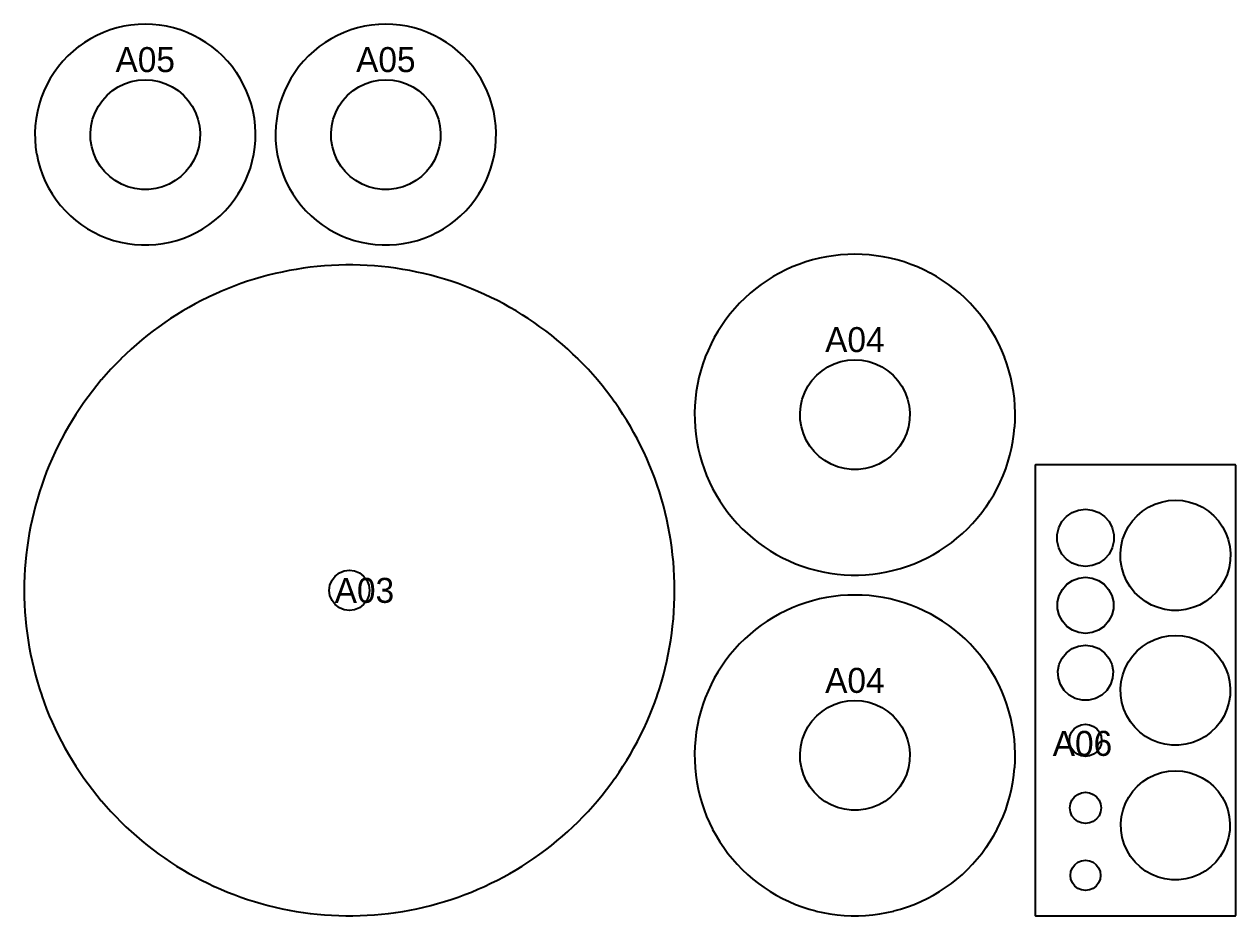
# Model space of a CAD drawing. Header units: millimetres. Extents: x 5 to 864, y 5 to 269.
# Drawn here: x 621.6 to 864, y 5 to 183.3 of the extents above; entities that cross this region are included whole.
import ezdxf
from ezdxf.enums import TextEntityAlignment as Align

# ---------------------------------------------------------------- set-up
doc = ezdxf.new("R2010")
doc.units = ezdxf.units.MM
doc.layers.add('CUT', color=1, linetype='CONTINUOUS')
doc.layers.add('ENGRAVE', color=7, linetype='CONTINUOUS')

msp = doc.modelspace()

# ---------------------------------------------------------------- linework, layer by layer
at = {"layer": 'CUT'}
for points in [[(645.814, 183.281), (645.809, 183.281), (644.385, 183.234), (644.38, 183.234), (642.962, 183.096), (642.957, 183.095), (641.551, 182.866), (641.546, 182.865), (640.158, 182.544), (640.153, 182.543), (638.788, 182.134), (638.784, 182.132), (637.448, 181.635), (637.444, 181.633), (636.143, 181.051), (636.139, 181.049), (634.879, 180.384), (634.875, 180.381), (633.661, 179.636), (633.657, 179.633), (632.493, 178.811), (632.489, 178.808), (631.382, 177.912), (631.378, 177.908), (630.33, 176.943), (630.327, 176.939), (629.344, 175.907), (629.341, 175.904), (628.427, 174.811), (628.424, 174.807), (627.583, 173.657), (627.58, 173.653), (626.815, 172.451), (626.813, 172.447), (626.127, 171.198), (626.125, 171.193), (625.522, 169.903), (625.52, 169.898), (625.001, 168.571), (625, 168.566), (624.568, 167.209), (624.567, 167.204), (624.224, 165.821), (624.223, 165.816), (623.971, 164.414), (623.97, 164.409), (623.809, 162.993), (623.808, 162.989), (623.739, 161.566), (623.739, 161.561), (623.762, 160.136), (623.762, 160.131), (623.878, 158.711), (623.878, 158.706), (624.085, 157.297), (624.086, 157.292), (624.384, 155.898), (624.385, 155.894), (624.772, 154.523), (624.774, 154.518), (625.249, 153.175), (625.251, 153.17), (625.812, 151.861), (625.814, 151.856), (626.459, 150.586), (626.461, 150.581), (627.187, 149.355), (627.189, 149.351), (627.993, 148.174), (627.996, 148.171), (628.874, 147.048), (628.877, 147.045), (629.826, 145.982), (629.829, 145.978), (630.845, 144.979), (630.848, 144.976), (631.926, 144.044), (631.93, 144.041), (633.066, 143.181), (633.07, 143.179), (634.26, 142.394), (634.264, 142.392), (635.502, 141.686), (635.506, 141.684), (636.787, 141.06), (636.791, 141.058), (638.11, 140.518), (638.114, 140.516), (639.465, 140.063), (639.47, 140.061), (640.847, 139.696), (640.852, 139.695), (642.25, 139.42), (642.254, 139.419), (643.667, 139.235), (643.672, 139.235), (645.094, 139.142), (645.099, 139.142), (646.524, 139.142), (646.528, 139.142), (647.95, 139.235), (647.955, 139.235), (649.368, 139.419), (649.373, 139.42), (650.771, 139.695), (650.775, 139.696), (652.153, 140.061), (652.157, 140.063), (653.508, 140.516), (653.513, 140.518), (654.831, 141.058), (654.836, 141.06), (656.116, 141.684), (656.121, 141.686), (657.358, 142.392), (657.363, 142.394), (658.552, 143.179), (658.556, 143.181), (659.692, 144.041), (659.696, 144.044), (660.774, 144.976), (660.778, 144.979), (661.793, 145.978), (661.797, 145.982), (662.745, 147.045), (662.749, 147.048), (663.627, 148.171), (663.629, 148.174), (664.433, 149.351), (664.436, 149.355), (665.161, 150.581), (665.164, 150.586), (665.808, 151.856), (665.81, 151.861), (666.372, 153.17), (666.373, 153.175), (666.849, 154.518), (666.85, 154.523), (667.237, 155.894), (667.239, 155.898), (667.536, 157.292), (667.537, 157.297), (667.744, 158.706), (667.745, 158.711), (667.86, 160.131), (667.86, 160.136), (667.883, 161.561), (667.883, 161.566), (667.814, 162.989), (667.814, 162.993), (667.652, 164.409), (667.652, 164.414), (667.399, 165.816), (667.398, 165.821), (667.056, 167.204), (667.054, 167.209), (666.623, 168.566), (666.621, 168.571), (666.103, 169.898), (666.101, 169.903), (665.497, 171.193), (665.495, 171.198), (664.81, 172.447), (664.807, 172.451), (664.042, 173.653), (664.039, 173.657), (663.198, 174.807), (663.195, 174.811), (662.281, 175.904), (662.278, 175.907), (661.295, 176.939), (661.292, 176.943), (660.244, 177.908), (660.241, 177.912), (659.133, 178.808), (659.129, 178.811), (657.966, 179.633), (657.962, 179.636), (656.747, 180.381), (656.743, 180.384), (655.483, 181.049), (655.479, 181.051), (654.178, 181.633), (654.174, 181.635), (652.839, 182.132), (652.834, 182.134), (651.469, 182.543), (651.465, 182.544), (650.076, 182.865), (650.072, 182.866), (648.665, 183.095), (648.661, 183.096), (647.242, 183.234), (647.238, 183.234)], [(693.958, 183.281), (693.953, 183.281), (692.529, 183.234), (692.524, 183.234), (691.106, 183.096), (691.101, 183.095), (689.695, 182.866), (689.69, 182.865), (688.302, 182.544), (688.297, 182.543), (686.932, 182.134), (686.928, 182.132), (685.593, 181.635), (685.588, 181.633), (684.288, 181.051), (684.283, 181.049), (683.023, 180.384), (683.019, 180.381), (681.805, 179.636), (681.801, 179.633), (680.637, 178.811), (680.634, 178.808), (679.526, 177.912), (679.522, 177.908), (678.475, 176.943), (678.471, 176.939), (677.488, 175.907), (677.485, 175.904), (676.571, 174.811), (676.568, 174.807), (675.727, 173.657), (675.724, 173.653), (674.959, 172.451), (674.957, 172.447), (674.271, 171.198), (674.269, 171.193), (673.666, 169.903), (673.664, 169.898), (673.145, 168.571), (673.144, 168.566), (672.712, 167.209), (672.711, 167.204), (672.368, 165.821), (672.367, 165.816), (672.115, 164.414), (672.114, 164.409), (671.953, 162.993), (671.953, 162.989), (671.883, 161.566), (671.883, 161.561), (671.906, 160.136), (671.907, 160.131), (672.022, 158.711), (672.022, 158.706), (672.229, 157.297), (672.23, 157.292), (672.528, 155.898), (672.529, 155.894), (672.916, 154.523), (672.918, 154.518), (673.393, 153.175), (673.395, 153.17), (673.956, 151.861), (673.958, 151.856), (674.603, 150.586), (674.605, 150.581), (675.331, 149.355), (675.333, 149.351), (676.137, 148.174), (676.14, 148.171), (677.018, 147.048), (677.021, 147.045), (677.97, 145.982), (677.973, 145.978), (678.989, 144.979), (678.992, 144.976), (680.071, 144.044), (680.074, 144.041), (681.21, 143.181), (681.214, 143.179), (682.404, 142.394), (682.408, 142.392), (683.646, 141.686), (683.65, 141.684), (684.931, 141.06), (684.935, 141.058), (686.254, 140.518), (686.258, 140.516), (687.609, 140.063), (687.614, 140.061), (688.991, 139.696), (688.996, 139.695), (690.394, 139.42), (690.399, 139.419), (691.811, 139.235), (691.816, 139.235), (693.238, 139.142), (693.243, 139.142), (694.668, 139.142), (694.673, 139.142), (696.094, 139.235), (696.099, 139.235), (697.512, 139.419), (697.517, 139.42), (698.915, 139.695), (698.92, 139.696), (700.297, 140.061), (700.302, 140.063), (701.652, 140.516), (701.657, 140.518), (702.975, 141.058), (702.98, 141.06), (704.261, 141.684), (704.265, 141.686), (705.503, 142.392), (705.507, 142.394), (706.696, 143.179), (706.7, 143.181), (707.836, 144.041), (707.84, 144.044), (708.918, 144.976), (708.922, 144.979), (709.938, 145.978), (709.941, 145.982), (710.89, 147.045), (710.893, 147.048), (711.771, 148.171), (711.774, 148.174), (712.577, 149.351), (712.58, 149.355), (713.306, 150.581), (713.308, 150.586), (713.953, 151.856), (713.955, 151.861), (714.516, 153.17), (714.518, 153.175), (714.993, 154.518), (714.994, 154.523), (715.382, 155.894), (715.383, 155.898), (715.681, 157.292), (715.681, 157.297), (715.888, 158.706), (715.889, 158.711), (716.004, 160.131), (716.004, 160.136), (716.027, 161.561), (716.027, 161.566), (715.958, 162.989), (715.958, 162.993), (715.797, 164.409), (715.796, 164.414), (715.543, 165.816), (715.542, 165.821), (715.2, 167.204), (715.198, 167.209), (714.767, 168.566), (714.765, 168.571), (714.247, 169.898), (714.245, 169.903), (713.642, 171.193), (713.639, 171.198), (712.954, 172.447), (712.951, 172.451), (712.186, 173.653), (712.184, 173.657), (711.342, 174.807), (711.339, 174.811), (710.426, 175.904), (710.422, 175.907), (709.44, 176.939), (709.436, 176.943), (708.389, 177.908), (708.385, 177.912), (707.277, 178.808), (707.273, 178.811), (706.11, 179.633), (706.106, 179.636), (704.892, 180.381), (704.887, 180.384), (703.627, 181.049), (703.623, 181.051), (702.323, 181.633), (702.318, 181.635), (700.983, 182.132), (700.978, 182.134), (699.614, 182.543), (699.609, 182.544), (698.221, 182.865), (698.216, 182.866), (696.81, 183.095), (696.805, 183.096), (695.387, 183.234), (695.382, 183.234)], [(647.215, 172.09), (648.595, 171.822), (649.93, 171.378), (651.197, 170.768), (652.375, 170.001), (653.446, 169.089), (654.392, 168.048), (655.196, 166.895), (655.847, 165.648), (656.332, 164.328), (656.645, 162.957), (656.78, 161.557), (656.735, 160.152), (656.511, 158.763), (656.111, 157.415), (655.541, 156.129), (654.812, 154.927), (653.936, 153.827), (652.925, 152.849), (651.798, 152.008), (650.573, 151.318), (649.269, 150.79), (647.909, 150.433), (646.514, 150.253), (645.108, 150.253), (643.713, 150.433), (642.353, 150.79), (641.049, 151.318), (639.824, 152.008), (638.697, 152.849), (637.687, 153.827), (636.81, 154.927), (636.081, 156.129), (635.512, 157.415), (635.111, 158.763), (634.887, 160.152), (634.842, 161.557), (634.977, 162.957), (635.29, 164.328), (635.776, 165.648), (636.426, 166.895), (637.231, 168.048), (638.176, 169.089), (639.247, 170.001), (640.426, 170.768), (641.693, 171.378), (643.027, 171.822), (644.408, 172.09), (645.811, 172.18)], [(695.359, 172.09), (696.739, 171.822), (698.074, 171.378), (699.341, 170.768), (700.52, 170.001), (701.59, 169.089), (702.536, 168.048), (703.34, 166.895), (703.991, 165.648), (704.477, 164.328), (704.79, 162.957), (704.925, 161.557), (704.879, 160.152), (704.655, 158.763), (704.255, 157.415), (703.686, 156.129), (702.957, 154.927), (702.08, 153.827), (701.07, 152.849), (699.943, 152.008), (698.717, 151.318), (697.414, 150.79), (696.053, 150.433), (694.659, 150.253), (693.252, 150.253), (691.857, 150.433), (690.497, 150.79), (689.194, 151.318), (687.968, 152.008), (686.841, 152.849), (685.831, 153.827), (684.954, 154.927), (684.225, 156.129), (683.656, 157.415), (683.256, 158.763), (683.031, 160.152), (682.986, 161.557), (683.121, 162.957), (683.434, 164.328), (683.92, 165.648), (684.57, 166.895), (685.375, 168.048), (686.32, 169.089), (687.391, 170.001), (688.57, 170.768), (689.837, 171.378), (691.172, 171.822), (692.552, 172.09), (693.955, 172.18)], [(787.822, 137.284), (787.818, 137.284), (786.393, 137.252), (786.389, 137.252), (784.967, 137.157), (784.963, 137.157), (783.546, 136.998), (783.543, 136.998), (782.135, 136.776), (782.131, 136.776), (780.734, 136.492), (780.731, 136.491), (779.348, 136.145), (779.344, 136.144), (777.978, 135.737), (777.975, 135.736), (776.628, 135.268), (776.625, 135.267), (775.3, 134.74), (775.297, 134.738), (773.997, 134.153), (773.994, 134.151), (772.721, 133.508), (772.718, 133.506), (771.475, 132.807), (771.473, 132.806), (770.262, 132.052), (770.26, 132.05), (769.084, 131.243), (769.081, 131.241), (767.943, 130.383), (767.94, 130.38), (766.841, 129.472), (766.839, 129.47), (765.781, 128.513), (765.779, 128.511), (764.765, 127.509), (764.763, 127.506), (763.794, 126.459), (763.792, 126.457), (762.872, 125.368), (762.87, 125.365), (761.998, 124.237), (761.996, 124.234), (761.176, 123.068), (761.175, 123.065), (760.407, 121.863), (760.406, 121.86), (759.693, 120.625), (759.691, 120.622), (759.034, 119.357), (759.032, 119.354), (758.432, 118.061), (758.431, 118.057), (757.889, 116.739), (757.888, 116.736), (757.405, 115.394), (757.404, 115.391), (756.981, 114.029), (756.981, 114.026), (756.619, 112.646), (756.618, 112.643), (756.319, 111.249), (756.318, 111.246), (756.081, 109.84), (756.081, 109.836), (755.906, 108.421), (755.906, 108.418), (755.795, 106.996), (755.795, 106.993), (755.747, 105.568), (755.747, 105.565), (755.763, 104.139), (755.763, 104.136), (755.842, 102.712), (755.843, 102.709), (755.985, 101.29), (755.986, 101.287), (756.192, 99.876), (756.192, 99.872), (756.461, 98.472), (756.461, 98.469), (756.792, 97.082), (756.793, 97.079), (757.185, 95.708), (757.186, 95.704), (757.638, 94.352), (757.639, 94.349), (758.152, 93.019), (758.153, 93.016), (758.724, 91.709), (758.726, 91.706), (759.355, 90.426), (759.356, 90.423), (760.041, 89.173), (760.043, 89.17), (760.783, 87.952), (760.785, 87.949), (761.579, 86.764), (761.581, 86.762), (762.427, 85.614), (762.429, 85.611), (763.325, 84.502), (763.327, 84.499), (764.272, 83.431), (764.274, 83.429), (765.265, 82.404), (765.267, 82.402), (766.303, 81.422), (766.306, 81.419), (767.384, 80.487), (767.387, 80.485), (768.506, 79.601), (768.509, 79.599), (769.666, 78.766), (769.669, 78.764), (770.862, 77.984), (770.865, 77.982), (772.091, 77.255), (772.094, 77.254), (773.352, 76.582), (773.355, 76.581), (774.642, 75.966), (774.645, 75.965), (775.958, 75.408), (775.961, 75.407), (777.297, 74.909), (777.3, 74.908), (778.657, 74.471), (778.66, 74.47), (780.036, 74.093), (780.039, 74.092), (781.429, 73.777), (781.433, 73.777), (782.836, 73.524), (782.839, 73.523), (784.252, 73.333), (784.256, 73.333), (785.676, 73.206), (785.679, 73.206), (787.104, 73.142), (787.107, 73.142), (788.533, 73.142), (788.536, 73.142), (789.961, 73.206), (789.964, 73.206), (791.384, 73.333), (791.388, 73.333), (792.801, 73.523), (792.804, 73.524), (794.207, 73.777), (794.211, 73.777), (795.601, 74.092), (795.604, 74.093), (796.98, 74.47), (796.983, 74.471), (798.34, 74.908), (798.343, 74.909), (799.679, 75.407), (799.682, 75.408), (800.995, 75.965), (800.998, 75.966), (802.285, 76.581), (802.288, 76.582), (803.546, 77.254), (803.549, 77.255), (804.775, 77.982), (804.778, 77.984), (805.971, 78.764), (805.974, 78.766), (807.131, 79.599), (807.134, 79.601), (808.253, 80.485), (808.256, 80.487), (809.334, 81.419), (809.337, 81.422), (810.373, 82.402), (810.375, 82.404), (811.366, 83.429), (811.368, 83.431), (812.313, 84.499), (812.315, 84.502), (813.211, 85.611), (813.213, 85.614), (814.059, 86.762), (814.061, 86.764), (814.855, 87.949), (814.857, 87.952), (815.597, 89.17), (815.599, 89.173), (816.284, 90.423), (816.285, 90.426), (816.914, 91.706), (816.916, 91.709), (817.487, 93.016), (817.488, 93.019), (818.001, 94.349), (818.002, 94.352), (818.454, 95.704), (818.455, 95.708), (818.847, 97.079), (818.848, 97.082), (819.179, 98.469), (819.179, 98.472), (819.448, 99.872), (819.448, 99.876), (819.654, 101.287), (819.655, 101.29), (819.797, 102.709), (819.798, 102.712), (819.877, 104.136), (819.877, 104.139), (819.893, 105.565), (819.893, 105.568), (819.845, 106.993), (819.845, 106.996), (819.734, 108.418), (819.734, 108.421), (819.559, 109.836), (819.559, 109.84), (819.322, 111.246), (819.321, 111.249), (819.022, 112.643), (819.021, 112.646), (818.659, 114.026), (818.659, 114.029), (818.236, 115.391), (818.235, 115.394), (817.752, 116.736), (817.751, 116.739), (817.209, 118.057), (817.208, 118.061), (816.608, 119.354), (816.606, 119.357), (815.949, 120.622), (815.947, 120.625), (815.234, 121.86), (815.233, 121.863), (814.465, 123.065), (814.464, 123.068), (813.644, 124.234), (813.642, 124.237), (812.77, 125.365), (812.768, 125.368), (811.848, 126.457), (811.846, 126.459), (810.877, 127.506), (810.875, 127.509), (809.861, 128.511), (809.859, 128.513), (808.801, 129.47), (808.799, 129.472), (807.7, 130.38), (807.697, 130.383), (806.559, 131.241), (806.556, 131.243), (805.38, 132.05), (805.378, 132.052), (804.167, 132.806), (804.165, 132.807), (802.922, 133.506), (802.919, 133.508), (801.646, 134.151), (801.643, 134.153), (800.343, 134.738), (800.34, 134.74), (799.015, 135.267), (799.012, 135.268), (797.665, 135.736), (797.662, 135.737), (796.296, 136.144), (796.292, 136.145), (794.909, 136.491), (794.906, 136.492), (793.509, 136.776), (793.505, 136.776), (792.097, 136.998), (792.094, 136.998), (790.677, 137.157), (790.673, 137.157), (789.251, 137.252), (789.247, 137.252)], [(751.747, 70.07), (751.747, 70.072), (751.731, 71.5), (751.731, 71.501), (751.684, 72.929), (751.684, 72.93), (751.606, 74.356), (751.606, 74.358), (751.496, 75.781), (751.496, 75.783), (751.355, 77.204), (751.355, 77.206), (751.183, 78.623), (751.182, 78.625), (750.979, 80.038), (750.979, 80.04), (750.745, 81.449), (750.744, 81.45), (750.479, 82.853), (750.479, 82.855), (750.183, 84.252), (750.183, 84.254), (749.856, 85.644), (749.856, 85.645), (749.499, 87.028), (749.498, 87.03), (749.111, 88.404), (749.111, 88.406), (748.693, 89.771), (748.693, 89.773), (748.246, 91.129), (748.245, 91.13), (747.768, 92.476), (747.768, 92.478), (747.261, 93.813), (747.261, 93.815), (746.725, 95.138), (746.725, 95.14), (746.16, 96.452), (746.159, 96.453), (745.566, 97.752), (745.565, 97.754), (744.944, 99.039), (744.943, 99.041), (744.293, 100.312), (744.293, 100.314), (743.615, 101.571), (743.614, 101.572), (742.909, 102.814), (742.909, 102.815), (742.177, 104.041), (742.176, 104.043), (741.417, 105.253), (741.416, 105.254), (740.631, 106.447), (740.63, 106.448), (739.819, 107.623), (739.818, 107.625), (738.981, 108.782), (738.98, 108.783), (738.118, 109.921), (738.117, 109.923), (737.23, 111.042), (737.229, 111.043), (736.318, 112.143), (736.317, 112.144), (735.382, 113.223), (735.381, 113.224), (734.422, 114.283), (734.421, 114.284), (733.439, 115.321), (733.438, 115.322), (732.434, 116.338), (732.433, 116.339), (731.407, 117.332), (731.406, 117.333), (730.358, 118.303), (730.357, 118.304), (729.288, 119.251), (729.286, 119.252), (728.197, 120.175), (728.196, 120.176), (727.086, 121.075), (727.085, 121.076), (725.956, 121.951), (725.955, 121.952), (724.807, 122.801), (724.806, 122.802), (723.639, 123.626), (723.638, 123.627), (722.454, 124.425), (722.453, 124.426), (721.251, 125.198), (721.25, 125.199), (720.032, 125.945), (720.031, 125.946), (718.797, 126.664), (718.795, 126.665), (717.546, 127.356), (717.544, 127.357), (716.28, 128.02), (716.278, 128.021), (715, 128.657), (714.998, 128.658), (713.706, 129.265), (713.704, 129.266), (712.399, 129.845), (712.397, 129.845), (711.08, 130.395), (711.078, 130.396), (709.749, 130.917), (709.747, 130.918), (708.406, 131.409), (708.405, 131.41), (707.054, 131.872), (707.052, 131.872), (705.691, 132.305), (705.69, 132.305), (704.32, 132.707), (704.318, 132.708), (702.939, 133.08), (702.938, 133.08), (701.551, 133.422), (701.55, 133.423), (700.156, 133.734), (700.154, 133.734), (698.754, 134.015), (698.753, 134.015), (697.347, 134.265), (697.345, 134.265), (695.934, 134.484), (695.932, 134.484), (694.517, 134.672), (694.515, 134.672), (693.096, 134.828), (693.094, 134.828), (691.672, 134.954), (691.67, 134.954), (690.245, 135.048), (690.243, 135.048), (688.817, 135.111), (688.815, 135.111), (687.388, 135.142), (687.386, 135.142), (685.958, 135.142), (685.956, 135.142), (684.529, 135.111), (684.527, 135.111), (683.101, 135.048), (683.099, 135.048), (681.674, 134.954), (681.672, 134.954), (680.25, 134.828), (680.248, 134.828), (678.829, 134.672), (678.827, 134.672), (677.412, 134.484), (677.41, 134.484), (675.999, 134.265), (675.997, 134.265), (674.591, 134.015), (674.59, 134.015), (673.19, 133.734), (673.188, 133.734), (671.794, 133.423), (671.793, 133.422), (670.406, 133.08), (670.405, 133.08), (669.026, 132.708), (669.024, 132.707), (667.654, 132.305), (667.653, 132.305), (666.292, 131.872), (666.29, 131.872), (664.939, 131.41), (664.938, 131.409), (663.597, 130.918), (663.595, 130.917), (662.266, 130.396), (662.264, 130.395), (660.946, 129.845), (660.945, 129.845), (659.64, 129.266), (659.638, 129.265), (658.346, 128.658), (658.344, 128.657), (657.066, 128.021), (657.064, 128.02), (655.8, 127.357), (655.798, 127.356), (654.549, 126.665), (654.547, 126.664), (653.313, 125.946), (653.312, 125.945), (652.094, 125.199), (652.093, 125.198), (650.891, 124.426), (650.89, 124.425), (649.706, 123.627), (649.705, 123.626), (648.538, 122.802), (648.537, 122.801), (647.389, 121.952), (647.388, 121.951), (646.259, 121.076), (646.258, 121.075), (645.148, 120.176), (645.147, 120.175), (644.058, 119.252), (644.056, 119.251), (642.987, 118.304), (642.986, 118.303), (641.938, 117.333), (641.937, 117.332), (640.911, 116.339), (640.91, 116.338), (639.906, 115.322), (639.905, 115.321), (638.923, 114.284), (638.922, 114.283), (637.963, 113.224), (637.962, 113.223), (637.027, 112.144), (637.026, 112.143), (636.115, 111.043), (636.114, 111.042), (635.227, 109.923), (635.226, 109.921), (634.364, 108.783), (634.363, 108.782), (633.526, 107.625), (633.525, 107.623), (632.714, 106.448), (632.713, 106.447), (631.928, 105.254), (631.927, 105.253), (631.168, 104.043), (631.167, 104.041), (630.435, 102.815), (630.434, 102.814), (629.73, 101.572), (629.729, 101.571), (629.051, 100.314), (629.051, 100.312), (628.401, 99.041), (628.4, 99.039), (627.779, 97.754), (627.778, 97.752), (627.185, 96.453), (627.184, 96.452), (626.619, 95.14), (626.619, 95.138), (626.083, 93.815), (626.083, 93.813), (625.576, 92.478), (625.576, 92.476), (625.099, 91.13), (625.098, 91.129), (624.651, 89.773), (624.651, 89.771), (624.233, 88.406), (624.233, 88.404), (623.846, 87.03), (623.845, 87.028), (623.488, 85.645), (623.488, 85.644), (623.161, 84.254), (623.161, 84.252), (622.865, 82.855), (622.865, 82.853), (622.6, 81.45), (622.599, 81.449), (622.365, 80.04), (622.365, 80.038), (622.162, 78.625), (622.161, 78.623), (621.989, 77.206), (621.989, 77.204), (621.848, 75.783), (621.848, 75.781), (621.738, 74.358), (621.738, 74.356), (621.66, 72.93), (621.66, 72.929), (621.613, 71.501), (621.613, 71.5), (621.597, 70.072), (621.597, 70.07), (621.613, 68.642), (621.613, 68.641), (621.66, 67.214), (621.66, 67.212), (621.738, 65.786), (621.738, 65.784), (621.848, 64.361), (621.848, 64.359), (621.989, 62.938), (621.989, 62.936), (622.161, 61.519), (622.162, 61.517), (622.365, 60.104), (622.365, 60.102), (622.599, 58.694), (622.6, 58.692), (622.865, 57.289), (622.865, 57.287), (623.161, 55.89), (623.161, 55.889), (623.488, 54.498), (623.488, 54.497), (623.845, 53.114), (623.846, 53.113), (624.233, 51.738), (624.233, 51.737), (624.651, 50.371), (624.651, 50.369), (625.098, 49.013), (625.099, 49.012), (625.576, 47.666), (625.576, 47.664), (626.083, 46.329), (626.083, 46.327), (626.619, 45.004), (626.619, 45.002), (627.184, 43.691), (627.185, 43.689), (627.778, 42.39), (627.779, 42.389), (628.4, 41.103), (628.401, 41.102), (629.051, 39.83), (629.051, 39.828), (629.729, 38.571), (629.73, 38.57), (630.434, 37.328), (630.435, 37.327), (631.167, 36.101), (631.168, 36.099), (631.927, 34.89), (631.928, 34.888), (632.713, 33.695), (632.714, 33.694), (633.525, 32.519), (633.526, 32.518), (634.363, 31.36), (634.364, 31.359), (635.226, 30.221), (635.227, 30.219), (636.114, 29.1), (636.115, 29.099), (637.026, 27.999), (637.027, 27.998), (637.962, 26.919), (637.963, 26.918), (638.922, 25.859), (638.923, 25.858), (639.905, 24.821), (639.906, 24.82), (640.91, 23.805), (640.911, 23.803), (641.937, 22.811), (641.938, 22.809), (642.986, 21.839), (642.987, 21.838), (644.056, 20.891), (644.058, 20.89), (645.147, 19.967), (645.148, 19.966), (646.258, 19.067), (646.259, 19.066), (647.388, 18.191), (647.389, 18.19), (648.537, 17.341), (648.538, 17.34), (649.705, 16.516), (649.706, 16.515), (650.89, 15.717), (650.891, 15.716), (652.093, 14.944), (652.094, 14.943), (653.312, 14.197), (653.313, 14.197), (654.547, 13.478), (654.549, 13.477), (655.798, 12.786), (655.8, 12.785), (657.064, 12.122), (657.066, 12.121), (658.344, 11.485), (658.346, 11.485), (659.638, 10.877), (659.64, 10.876), (660.945, 10.298), (660.946, 10.297), (662.264, 9.747), (662.266, 9.746), (663.595, 9.225), (663.597, 9.225), (664.938, 8.733), (664.939, 8.732), (666.29, 8.27), (666.292, 8.27), (667.653, 7.837), (667.654, 7.837), (669.024, 7.435), (669.026, 7.434), (670.405, 7.062), (670.406, 7.062), (671.793, 6.72), (671.794, 6.72), (673.188, 6.408), (673.19, 6.408), (674.59, 6.128), (674.591, 6.127), (675.997, 5.878), (675.999, 5.877), (677.41, 5.659), (677.412, 5.658), (678.827, 5.471), (678.829, 5.47), (680.248, 5.314), (680.25, 5.314), (681.672, 5.188), (681.674, 5.188), (683.099, 5.094), (683.101, 5.094), (684.527, 5.031), (684.529, 5.031), (685.956, 5), (685.958, 5), (687.386, 5), (687.388, 5), (688.815, 5.031), (688.817, 5.031), (690.243, 5.094), (690.245, 5.094), (691.67, 5.188), (691.672, 5.188), (693.094, 5.314), (693.096, 5.314), (694.515, 5.47), (694.517, 5.471), (695.932, 5.658), (695.934, 5.659), (697.345, 5.877), (697.347, 5.878), (698.753, 6.127), (698.754, 6.128), (700.154, 6.408), (700.156, 6.408), (701.55, 6.72), (701.551, 6.72), (702.938, 7.062), (702.939, 7.062), (704.318, 7.434), (704.32, 7.435), (705.69, 7.837), (705.691, 7.837), (707.052, 8.27), (707.054, 8.27), (708.405, 8.732), (708.406, 8.733), (709.747, 9.225), (709.749, 9.225), (711.078, 9.746), (711.08, 9.747), (712.397, 10.297), (712.399, 10.298), (713.704, 10.876), (713.706, 10.877), (714.998, 11.485), (715, 11.485), (716.278, 12.121), (716.28, 12.122), (717.544, 12.785), (717.546, 12.786), (718.795, 13.477), (718.797, 13.478), (720.031, 14.197), (720.032, 14.197), (721.25, 14.943), (721.251, 14.944), (722.453, 15.716), (722.454, 15.717), (723.638, 16.515), (723.639, 16.516), (724.806, 17.34), (724.807, 17.341), (725.955, 18.19), (725.956, 18.191), (727.085, 19.066), (727.086, 19.067), (728.196, 19.966), (728.197, 19.967), (729.286, 20.89), (729.288, 20.891), (730.357, 21.838), (730.358, 21.839), (731.406, 22.809), (731.407, 22.811), (732.433, 23.803), (732.434, 23.805), (733.438, 24.82), (733.439, 24.821), (734.421, 25.858), (734.422, 25.859), (735.381, 26.918), (735.382, 26.919), (736.317, 27.998), (736.318, 27.999), (737.229, 29.099), (737.23, 29.1), (738.117, 30.219), (738.118, 30.221), (738.98, 31.359), (738.981, 31.36), (739.818, 32.518), (739.819, 32.519), (740.63, 33.694), (740.631, 33.695), (741.416, 34.888), (741.417, 34.89), (742.176, 36.099), (742.177, 36.101), (742.909, 37.327), (742.909, 37.328), (743.614, 38.57), (743.615, 38.571), (744.293, 39.828), (744.293, 39.83), (744.943, 41.102), (744.944, 41.103), (745.565, 42.389), (745.566, 42.39), (746.159, 43.689), (746.16, 43.691), (746.725, 45.002), (746.725, 45.004), (747.261, 46.327), (747.261, 46.329), (747.768, 47.664), (747.768, 47.666), (748.245, 49.012), (748.246, 49.013), (748.693, 50.369), (748.693, 50.371), (749.111, 51.737), (749.111, 51.738), (749.498, 53.113), (749.499, 53.114), (749.856, 54.497), (749.856, 54.498), (750.183, 55.889), (750.183, 55.89), (750.479, 57.287), (750.479, 57.289), (750.744, 58.692), (750.745, 58.694), (750.979, 60.102), (750.979, 60.104), (751.182, 61.517), (751.183, 61.519), (751.355, 62.936), (751.355, 62.938), (751.496, 64.359), (751.496, 64.361), (751.606, 65.784), (751.606, 65.786), (751.684, 67.212), (751.684, 67.214), (751.731, 68.641), (751.731, 68.642)], [(789.223, 116.094), (790.604, 115.825), (791.938, 115.382), (793.206, 114.772), (794.384, 114.004), (795.455, 113.093), (796.4, 112.052), (797.205, 110.898), (797.856, 109.652), (798.341, 108.332), (798.654, 106.961), (798.789, 105.561), (798.744, 104.155), (798.52, 102.767), (798.12, 101.419), (797.55, 100.133), (796.821, 98.93), (795.944, 97.831), (794.934, 96.852), (793.807, 96.011), (792.582, 95.321), (791.278, 94.793), (789.918, 94.437), (788.523, 94.257), (787.117, 94.257), (785.722, 94.437), (784.362, 94.793), (783.058, 95.321), (781.833, 96.011), (780.706, 96.852), (779.696, 97.831), (778.819, 98.93), (778.09, 100.133), (777.52, 101.419), (777.12, 102.767), (776.896, 104.155), (776.851, 105.561), (776.986, 106.961), (777.299, 108.332), (777.784, 109.652), (778.435, 110.898), (779.24, 112.052), (780.185, 113.093), (781.256, 114.004), (782.434, 114.772), (783.701, 115.382), (785.036, 115.825), (786.417, 116.094), (787.82, 116.184)], [(863.968, 5), (864.021, 5.022), (864.043, 5.075), (864.043, 95.075), (864.021, 95.128), (863.968, 95.15), (823.968, 95.15), (823.915, 95.128), (823.893, 95.075), (823.893, 5.075), (823.915, 5.022), (823.968, 5)], [(853.378, 88.009), (854.765, 87.739), (856.105, 87.294), (857.378, 86.681), (858.562, 85.91), (859.638, 84.995), (860.588, 83.949), (861.396, 82.79), (862.049, 81.538), (862.537, 80.212), (862.852, 78.835), (862.987, 77.428), (862.942, 76.016), (862.716, 74.622), (862.314, 73.267), (861.743, 71.976), (861.01, 70.768), (860.129, 69.663), (859.115, 68.68), (857.982, 67.835), (856.752, 67.142), (855.442, 66.612), (854.076, 66.253), (852.674, 66.073), (851.262, 66.073), (849.861, 66.253), (848.494, 66.612), (847.185, 67.142), (845.954, 67.835), (844.821, 68.68), (843.807, 69.663), (842.926, 70.768), (842.193, 71.976), (841.622, 73.267), (841.22, 74.622), (840.994, 76.016), (840.949, 77.428), (841.084, 78.835), (841.399, 80.212), (841.887, 81.538), (842.54, 82.79), (843.348, 83.949), (844.298, 84.995), (845.374, 85.91), (846.558, 86.681), (847.831, 87.294), (849.172, 87.739), (850.558, 88.009), (851.968, 88.1)], [(835.338, 86.133), (836.628, 85.644), (837.764, 84.86), (838.679, 83.827), (839.32, 82.605), (839.651, 81.265), (839.651, 79.885), (839.32, 78.545), (838.679, 77.323), (837.764, 76.29), (836.628, 75.506), (835.338, 75.017), (833.968, 74.851), (832.598, 75.017), (831.308, 75.506), (830.172, 76.29), (829.257, 77.323), (828.616, 78.545), (828.285, 79.885), (828.285, 81.265), (828.616, 82.605), (829.257, 83.827), (830.172, 84.86), (831.308, 85.644), (832.598, 86.133), (833.968, 86.299)], [(690.559, 69.029), (690.157, 68.059), (689.518, 67.225), (688.684, 66.586), (687.714, 66.184), (686.672, 66.047), (685.63, 66.184), (684.66, 66.586), (683.826, 67.225), (683.187, 68.059), (682.785, 69.029), (682.648, 70.071), (682.785, 71.113), (683.187, 72.083), (683.826, 72.917), (684.66, 73.556), (685.63, 73.958), (686.672, 74.095), (687.714, 73.958), (688.684, 73.556), (689.518, 72.917), (690.157, 72.083), (690.559, 71.113), (690.696, 70.071)], [(835.314, 72.536), (836.582, 72.055), (837.698, 71.285), (838.597, 70.27), (839.227, 69.069), (839.551, 67.753), (839.551, 66.397), (839.227, 65.081), (838.597, 63.88), (837.698, 62.865), (836.582, 62.095), (835.314, 61.614), (833.968, 61.451), (832.622, 61.614), (831.354, 62.095), (830.238, 62.865), (829.339, 63.88), (828.709, 65.081), (828.385, 66.397), (828.385, 67.753), (828.709, 69.069), (829.339, 70.27), (830.238, 71.285), (831.354, 72.055), (832.622, 72.536), (833.968, 72.699)], [(787.822, 69.142), (787.818, 69.142), (786.393, 69.11), (786.389, 69.11), (784.967, 69.015), (784.963, 69.015), (783.546, 68.856), (783.543, 68.856), (782.135, 68.634), (782.131, 68.634), (780.734, 68.35), (780.731, 68.349), (779.348, 68.003), (779.344, 68.002), (777.978, 67.595), (777.975, 67.594), (776.628, 67.126), (776.625, 67.125), (775.3, 66.598), (775.297, 66.596), (773.997, 66.01), (773.994, 66.009), (772.721, 65.366), (772.718, 65.364), (771.475, 64.665), (771.473, 64.664), (770.262, 63.91), (770.26, 63.908), (769.084, 63.101), (769.081, 63.099), (767.943, 62.241), (767.94, 62.238), (766.841, 61.33), (766.839, 61.328), (765.781, 60.371), (765.779, 60.369), (764.765, 59.367), (764.763, 59.364), (763.794, 58.317), (763.792, 58.315), (762.872, 57.226), (762.87, 57.223), (761.998, 56.095), (761.996, 56.092), (761.176, 54.925), (761.175, 54.923), (760.407, 53.721), (760.406, 53.718), (759.693, 52.483), (759.691, 52.48), (759.034, 51.215), (759.032, 51.212), (758.432, 49.919), (758.431, 49.915), (757.889, 48.597), (757.888, 48.593), (757.405, 47.252), (757.404, 47.249), (756.981, 45.887), (756.981, 45.884), (756.619, 44.504), (756.618, 44.501), (756.319, 43.107), (756.318, 43.104), (756.081, 41.698), (756.081, 41.694), (755.906, 40.279), (755.906, 40.276), (755.795, 38.854), (755.795, 38.851), (755.747, 37.426), (755.747, 37.423), (755.763, 35.997), (755.763, 35.994), (755.842, 34.57), (755.843, 34.567), (755.985, 33.148), (755.986, 33.145), (756.192, 31.734), (756.192, 31.73), (756.461, 30.33), (756.461, 30.327), (756.792, 28.94), (756.793, 28.937), (757.185, 27.566), (757.186, 27.562), (757.638, 26.21), (757.639, 26.207), (758.152, 24.877), (758.153, 24.874), (758.724, 23.567), (758.726, 23.564), (759.355, 22.284), (759.356, 22.281), (760.041, 21.031), (760.043, 21.028), (760.783, 19.809), (760.785, 19.807), (761.579, 18.622), (761.581, 18.619), (762.427, 17.472), (762.429, 17.469), (763.325, 16.36), (763.327, 16.357), (764.272, 15.289), (764.274, 15.287), (765.265, 14.262), (765.267, 14.259), (766.303, 13.28), (766.306, 13.277), (767.384, 12.345), (767.387, 12.343), (768.506, 11.459), (768.509, 11.457), (769.666, 10.624), (769.669, 10.622), (770.862, 9.842), (770.865, 9.84), (772.091, 9.113), (772.094, 9.112), (773.352, 8.44), (773.355, 8.439), (774.642, 7.824), (774.645, 7.823), (775.958, 7.266), (775.961, 7.265), (777.297, 6.767), (777.3, 6.766), (778.657, 6.329), (778.66, 6.328), (780.036, 5.951), (780.039, 5.95), (781.429, 5.635), (781.433, 5.634), (782.836, 5.382), (782.839, 5.381), (784.252, 5.191), (784.256, 5.191), (785.676, 5.064), (785.679, 5.064), (787.104, 5), (787.107, 5), (788.533, 5), (788.536, 5), (789.961, 5.064), (789.964, 5.064), (791.384, 5.191), (791.388, 5.191), (792.801, 5.381), (792.804, 5.382), (794.207, 5.634), (794.211, 5.635), (795.601, 5.95), (795.604, 5.951), (796.98, 6.328), (796.983, 6.329), (798.34, 6.766), (798.343, 6.767), (799.679, 7.265), (799.682, 7.266), (800.995, 7.823), (800.998, 7.824), (802.285, 8.439), (802.288, 8.44), (803.546, 9.112), (803.549, 9.113), (804.775, 9.84), (804.778, 9.842), (805.971, 10.622), (805.974, 10.624), (807.131, 11.457), (807.134, 11.459), (808.253, 12.343), (808.256, 12.345), (809.334, 13.277), (809.337, 13.28), (810.373, 14.259), (810.375, 14.262), (811.366, 15.287), (811.368, 15.289), (812.313, 16.357), (812.315, 16.36), (813.211, 17.469), (813.213, 17.472), (814.059, 18.619), (814.061, 18.622), (814.855, 19.807), (814.857, 19.809), (815.597, 21.028), (815.599, 21.031), (816.284, 22.281), (816.285, 22.284), (816.914, 23.564), (816.916, 23.567), (817.487, 24.874), (817.488, 24.877), (818.001, 26.207), (818.002, 26.21), (818.454, 27.562), (818.455, 27.566), (818.847, 28.937), (818.848, 28.94), (819.179, 30.327), (819.179, 30.33), (819.448, 31.73), (819.448, 31.734), (819.654, 33.145), (819.655, 33.148), (819.797, 34.567), (819.798, 34.57), (819.877, 35.994), (819.877, 35.997), (819.893, 37.423), (819.893, 37.426), (819.845, 38.851), (819.845, 38.854), (819.734, 40.276), (819.734, 40.279), (819.559, 41.694), (819.559, 41.698), (819.322, 43.104), (819.321, 43.107), (819.022, 44.501), (819.021, 44.504), (818.659, 45.884), (818.659, 45.887), (818.236, 47.249), (818.235, 47.252), (817.752, 48.593), (817.751, 48.597), (817.209, 49.915), (817.208, 49.919), (816.608, 51.212), (816.606, 51.215), (815.949, 52.48), (815.947, 52.483), (815.234, 53.718), (815.233, 53.721), (814.465, 54.923), (814.464, 54.925), (813.644, 56.092), (813.642, 56.095), (812.77, 57.223), (812.768, 57.226), (811.848, 58.315), (811.846, 58.317), (810.877, 59.364), (810.875, 59.367), (809.861, 60.369), (809.859, 60.371), (808.801, 61.328), (808.799, 61.33), (807.7, 62.238), (807.697, 62.241), (806.559, 63.099), (806.556, 63.101), (805.38, 63.908), (805.378, 63.91), (804.167, 64.664), (804.165, 64.665), (802.922, 65.364), (802.919, 65.366), (801.646, 66.009), (801.643, 66.01), (800.343, 66.596), (800.34, 66.598), (799.015, 67.125), (799.012, 67.126), (797.665, 67.594), (797.662, 67.595), (796.296, 68.002), (796.292, 68.003), (794.909, 68.349), (794.906, 68.35), (793.509, 68.634), (793.505, 68.634), (792.097, 68.856), (792.094, 68.856), (790.677, 69.015), (790.673, 69.015), (789.251, 69.11), (789.247, 69.11)], [(853.371, 60.96), (854.752, 60.691), (856.087, 60.248), (857.354, 59.638), (858.532, 58.87), (859.603, 57.959), (860.548, 56.918), (861.353, 55.764), (862.004, 54.517), (862.489, 53.198), (862.802, 51.827), (862.937, 50.427), (862.892, 49.021), (862.668, 47.633), (862.268, 46.285), (861.698, 44.999), (860.969, 43.796), (860.092, 42.697), (859.082, 41.718), (857.955, 40.877), (856.73, 40.187), (855.426, 39.659), (854.066, 39.303), (852.671, 39.123), (851.265, 39.123), (849.87, 39.303), (848.51, 39.659), (847.206, 40.187), (845.981, 40.877), (844.854, 41.718), (843.844, 42.697), (842.967, 43.796), (842.238, 44.999), (841.668, 46.285), (841.268, 47.633), (841.044, 49.021), (840.999, 50.427), (841.134, 51.827), (841.447, 53.198), (841.932, 54.517), (842.583, 55.764), (843.388, 56.918), (844.333, 57.959), (845.404, 58.87), (846.582, 59.638), (847.85, 60.248), (849.184, 60.691), (850.565, 60.96), (851.968, 61.05)], [(835.342, 58.926), (836.629, 58.416), (837.75, 57.602), (838.632, 56.535), (839.222, 55.282), (839.482, 53.922), (839.395, 52.54), (838.967, 51.223), (838.225, 50.054), (837.215, 49.106), (836.002, 48.439), (834.66, 48.094), (833.276, 48.094), (831.934, 48.439), (830.721, 49.106), (829.711, 50.054), (828.969, 51.223), (828.541, 52.54), (828.455, 53.922), (828.714, 55.282), (829.304, 56.535), (830.186, 57.602), (831.307, 58.416), (832.594, 58.926), (833.968, 59.099)], [(789.223, 47.952), (790.604, 47.683), (791.938, 47.24), (793.206, 46.63), (794.384, 45.862), (795.455, 44.951), (796.4, 43.91), (797.205, 42.756), (797.856, 41.509), (798.341, 40.19), (798.654, 38.819), (798.789, 37.419), (798.744, 36.013), (798.52, 34.625), (798.12, 33.277), (797.55, 31.991), (796.821, 30.788), (795.944, 29.689), (794.934, 28.71), (793.807, 27.869), (792.582, 27.179), (791.278, 26.651), (789.918, 26.295), (788.523, 26.115), (787.117, 26.115), (785.722, 26.295), (784.362, 26.651), (783.058, 27.179), (781.833, 27.869), (780.706, 28.71), (779.696, 29.689), (778.819, 30.788), (778.09, 31.991), (777.52, 33.277), (777.12, 34.625), (776.896, 36.013), (776.851, 37.419), (776.986, 38.819), (777.299, 40.19), (777.784, 41.509), (778.435, 42.756), (779.24, 43.91), (780.185, 44.951), (781.256, 45.862), (782.434, 46.63), (783.701, 47.24), (785.036, 47.683), (786.417, 47.952), (787.82, 48.042)], [(834.803, 43.189), (835.58, 42.867), (836.248, 42.355), (836.76, 41.687), (837.082, 40.91), (837.192, 40.075), (837.082, 39.24), (836.76, 38.463), (836.248, 37.795), (835.58, 37.283), (834.803, 36.961), (833.968, 36.851), (833.133, 36.961), (832.356, 37.283), (831.688, 37.795), (831.176, 38.463), (830.854, 39.24), (830.744, 40.075), (830.854, 40.91), (831.176, 41.687), (831.688, 42.355), (832.356, 42.867), (833.133, 43.189), (833.968, 43.299)], [(853.365, 33.91), (854.739, 33.643), (856.068, 33.201), (857.329, 32.594), (858.502, 31.83), (859.568, 30.923), (860.509, 29.887), (861.31, 28.738), (861.958, 27.497), (862.441, 26.183), (862.753, 24.819), (862.887, 23.425), (862.842, 22.026), (862.619, 20.644), (862.221, 19.302), (861.654, 18.022), (860.928, 16.825), (860.055, 15.73), (859.05, 14.756), (857.928, 13.919), (856.708, 13.232), (855.411, 12.707), (854.056, 12.352), (852.668, 12.173), (851.268, 12.173), (849.88, 12.352), (848.525, 12.707), (847.228, 13.232), (846.008, 13.919), (844.886, 14.756), (843.881, 15.73), (843.008, 16.825), (842.282, 18.022), (841.715, 19.302), (841.317, 20.644), (841.094, 22.026), (841.049, 23.425), (841.183, 24.819), (841.495, 26.183), (841.978, 27.497), (842.626, 28.738), (843.427, 29.887), (844.368, 30.923), (845.434, 31.83), (846.607, 32.594), (847.868, 33.201), (849.197, 33.643), (850.571, 33.91), (851.968, 34)], [(834.777, 29.593), (835.53, 29.281), (836.177, 28.784), (836.674, 28.137), (836.986, 27.384), (837.092, 26.575), (836.986, 25.766), (836.674, 25.013), (836.177, 24.366), (835.53, 23.869), (834.777, 23.557), (833.968, 23.451), (833.159, 23.557), (832.406, 23.869), (831.759, 24.366), (831.262, 25.013), (830.95, 25.766), (830.844, 26.575), (830.95, 27.384), (831.262, 28.137), (831.759, 28.784), (832.406, 29.281), (833.159, 29.593), (833.968, 29.699)], [(834.751, 15.996), (835.48, 15.694), (836.107, 15.214), (836.587, 14.587), (836.889, 13.858), (836.992, 13.075), (836.889, 12.292), (836.587, 11.563), (836.107, 10.936), (835.48, 10.456), (834.751, 10.154), (833.968, 10.051), (833.185, 10.154), (832.456, 10.456), (831.829, 10.936), (831.349, 11.563), (831.047, 12.292), (830.944, 13.075), (831.047, 13.858), (831.349, 14.587), (831.829, 15.214), (832.456, 15.694), (833.185, 15.996), (833.968, 16.099)]]:
    msp.add_lwpolyline(points, close=True, dxfattribs=at)

# ---------------------------------------------------------------- texts
at = {"layer": 'ENGRAVE'}
for s, p in [('A05', (645.811, 173.711)), ('A05', (693.955, 173.711)), ('A04', (787.82, 117.713)), ('A03', (689.672, 67.571)), ('A04', (787.82, 49.571)), ('A06', (833.361, 36.968))]:
    msp.add_text(s, height=5, dxfattribs=at).set_placement(p, align=Align.CENTER)

doc.saveas('drawing.dxf')
